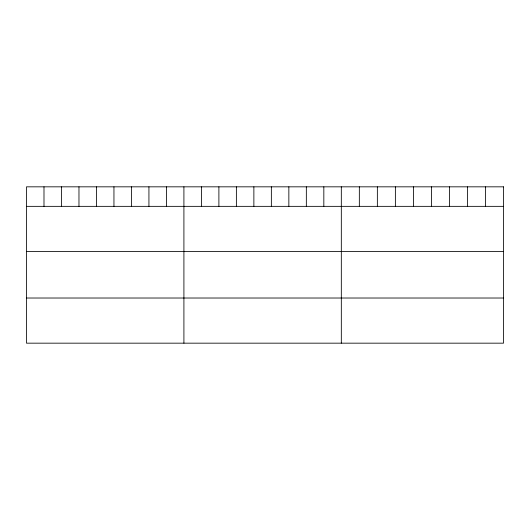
<?xml version="1.0" encoding="UTF-8"?>
<svg xmlns="http://www.w3.org/2000/svg" width="530" height="530" viewBox="0 0 530 530"><rect width="100%" height="100%" fill="white"/><g stroke="black" fill="none" stroke-linecap="round" stroke-linejoin="round"><path stroke-width="0.79" d="M26.5 206.349L503.5 206.349M26.5 251.498L503.5 251.498M26.5 298.019L503.5 298.019M485.48 186.832L485.48 206.349M467.46 186.832L467.46 206.349M449.44 186.832L449.44 206.349M431.42 186.832L431.42 206.349M413.4 186.832L413.4 206.349M395.38 186.832L395.38 206.349M377.36 186.832L377.36 206.349M359.34 186.832L359.34 206.349M341.32 186.832L341.32 343.168M323.83 186.832L323.83 206.349M306.34 186.832L306.34 206.349M288.85 186.832L288.85 206.349M271.36 186.832L271.36 206.349M253.87 186.832L253.87 206.349M236.38 186.832L236.38 206.349M218.89 186.832L218.89 206.349M201.4 186.832L201.4 206.349M183.91 186.832L183.91 343.168M166.42 186.832L166.42 206.349M148.93 186.832L148.93 206.349M131.44 186.832L131.44 206.349M113.95 186.832L113.95 206.349M96.46 186.832L96.46 206.349M78.97 186.832L78.97 206.349M61.48 186.832L61.48 206.349M43.99 186.832L43.99 206.349M503.5 186.832L26.5 186.832L26.5 343.168L503.5 343.168L503.5 186.832"/></g></svg>
